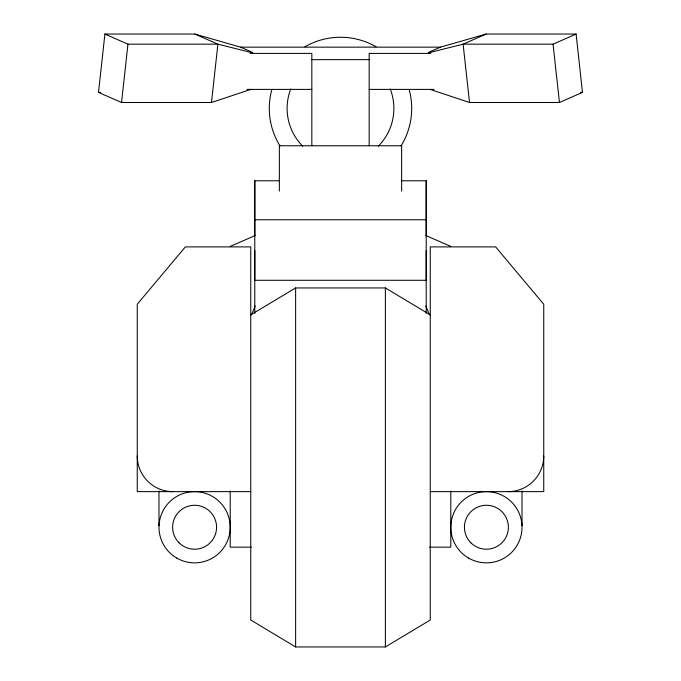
<?xml version="1.0" encoding="UTF-8"?>
<svg xmlns="http://www.w3.org/2000/svg" width="681" height="681" viewBox="0 0 681 681"><rect width="100%" height="100%" fill="white"/><g stroke="black" fill="none" stroke-linecap="round" stroke-linejoin="round"><path stroke-width="1.02" d="M254.788 313.362L254.788 180.771L279.125 180.771M426.212 313.362L426.212 180.771L401.875 180.771M250.872 89.398L211.485 102.499L121.55 102.499L98.507 92.378L104.908 34.05L194.851 34.05L240.597 47.151L251.979 52.148M121.55 102.499L127.951 44.171L104.908 34.05M211.485 102.499L217.894 44.171L194.851 34.05M251.561 314.784L255.188 305.931M250.753 314.869L295.622 287.944L385.378 287.944L430.247 314.869M250.753 491.631L137.256 491.631L137.256 304.237L185.351 246.897L250.753 246.897L250.753 620.025L295.622 646.95L385.378 646.95L430.247 620.025L430.247 246.897L495.649 246.897L543.744 304.237L543.744 491.631L430.247 491.631M429.021 52.148L440.403 47.151L486.149 34.05L576.092 34.05L582.493 92.378L559.45 102.499L469.515 102.499L430.128 89.398M486.149 34.05L463.106 44.171L428.23 52.88M469.515 102.499L463.106 44.171L553.049 44.171L576.092 34.05M230.212 246.411L255.264 235.498M127.951 44.171L217.894 44.171L252.77 52.88M240.597 47.151L440.403 47.151M250.165 53.399L311.83 53.399L311.83 145.717M430.835 53.399L369.17 53.399L369.17 145.717M311.83 59.647L369.17 59.647M246.982 89.398L311.83 89.398M369.17 89.398L434.018 89.398M98.507 92.378L100.618 92.378M580.382 92.378L582.493 92.378M254.788 219.759L426.212 219.759M251.417 547.149L230.212 547.149L230.212 490.967M429.583 547.149L450.788 547.149L450.788 490.967M425.736 235.498L450.788 246.411M425.812 305.931L429.439 314.784M553.049 44.171L559.45 102.499M522.021 490.958L522.021 525.689M426.212 180.771L426.212 235.686M426.212 250.651L426.212 280.283L254.788 280.283L254.788 250.651M401.645 191.063L401.645 145.76L279.355 145.76L279.355 191.063M385.378 287.944L385.378 646.95M295.622 287.944L295.622 646.95M254.788 180.771L254.788 235.686M158.979 490.958L158.979 525.689M543.744 456.015A35.616 35.616 0 0 1 508.128 491.631M172.872 491.631A35.616 35.616 0 0 1 137.256 456.015M409.272 90.028A71.199 71.199 0 0 1 401.1 145.811M279.9 145.811A71.199 71.199 0 0 1 271.728 90.028M304.901 46.793A71.199 71.199 0 0 1 376.099 46.793M390.204 88.947A53.399 53.399 0 0 1 378.253 146.211M302.747 146.211A53.399 53.399 0 0 1 290.796 88.947M468.596 558.088A35.616 35.616 0 0 0 522.021 527.247A35.616 35.616 0 0 0 468.596 496.406A35.616 35.616 0 0 0 468.596 558.088M470.869 542.783A21.979 21.979 0 0 0 507.634 532.934A21.979 21.979 0 0 0 480.718 506.017A21.979 21.979 0 0 0 470.869 542.783M176.788 558.088A35.616 35.616 0 0 0 230.212 527.247A35.616 35.616 0 0 0 176.788 496.406A35.616 35.616 0 0 0 176.788 558.088M179.052 542.783A21.979 21.979 0 0 0 215.826 532.934A21.979 21.979 0 0 0 188.909 506.017A21.979 21.979 0 0 0 179.052 542.783"/></g></svg>
